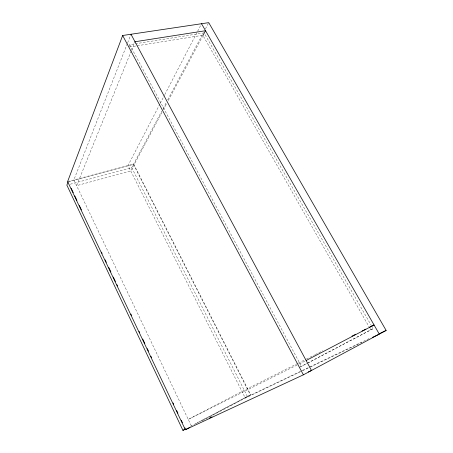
<?xml version="1.0" encoding="UTF-8"?>
<svg xmlns="http://www.w3.org/2000/svg" width="453" height="453" viewBox="0 0 453 453"><rect width="100%" height="100%" fill="white"/><g stroke="black" fill="none" stroke-linecap="round" stroke-linejoin="round"><path stroke-width="0.34" stroke-dasharray="2.27 1.7" d="M127.384 43.443L73.873 179.92L191.585 426.426M127.638 42.786L130.985 34.258M129.003 46.512L129.739 44.66L134.603 43.89M131.291 50.912L76.614 185.656L130.741 170.962L161.987 112.372M131.557 50.255L135.005 41.75M159.886 104.037L128.001 165.526L245.288 398.045L309.739 367.298M160.209 103.409L164.439 95.255M164.767 94.626L197.304 31.88M197.627 31.257L201.534 23.726M70.272 184.218L131.727 167.706L133.476 164.411L250.356 394.903L194.852 424.212M67.616 181.585L133.635 164.031L161.761 111.093M163.08 108.601L166.393 102.372M167.712 99.881L203.442 32.616M205.43 28.879L208.737 22.65M163.318 109.875L166.976 103.018M168.301 100.526L202.542 36.325M202.197 420.814L250.849 395.107L301.908 370.707M299.342 367.417L306.794 363.493M307.417 363.164L373.091 328.674L372.038 326.834M300.384 366.907L307.038 363.442M307.661 363.113L373.091 328.674M190.43 426.392L250.356 394.903M297.593 363.487L241.97 391.471L188.238 419.421L298.567 364.297M298.227 363.164L305.809 359.354M306.443 359.031L314.659 354.897M315.294 354.58L322.876 350.764M299.201 363.986L306.132 360.52M302.542 370.401L369.552 338.374M310.373 366.998L362.066 342.338M68.794 181.63L133.476 164.411M129.456 47.016L202.112 35.357M135.3 43.782L203.374 33.001M205.118 34.728L371.687 326.222M203.51 36.472L369.733 327.978M370.084 328.595L370.786 329.818M129.739 44.66L301.432 366.392M133.635 164.031L250.849 395.107M131.727 167.706L247.332 396.358"/><path stroke-width="0.68" d="M122.655 35.498L67.616 181.585L185.334 429.727L303.391 374.829L386.143 330.441L208.737 22.65L122.655 35.498L303.391 374.829M68.114 181.812L66.857 185.135L182.927 430.35L185.498 429.15L184.892 427.87M202.876 35.696L205.532 30.713L135.005 41.75M185.334 429.727L189.711 427.417M182.927 430.35L184.801 429.359M306.132 360.52L374.076 325.005L369.648 327.23M351.953 336.137L355.747 334.229M362.066 331.047L365.86 329.138M379.121 333.799L386.143 330.441M372.275 337.468L379.291 334.116L201.534 23.726M209.535 418.051L212.1 416.851M308.278 371.981L311.483 370.486L130.985 34.258M71.149 188.205L73.273 192.678M74.79 195.872L76.908 200.345M79.337 205.458L81.461 209.932M101.478 252.117L102.084 253.391M105.119 259.784L106.33 262.338M108.76 267.451L110.883 271.925M113.307 277.038L115.43 281.511M116.948 284.711L117.553 285.99M130.9 314.11L131.506 315.384M139.094 331.364L139.7 332.644M142.729 339.037L144.852 343.51M147.282 348.623L148.493 351.177M150.923 356.29L151.529 357.57M173.063 402.944L173.669 404.223M176.704 410.616L177.916 413.17M181.251 420.203L182.463 422.757"/></g></svg>
